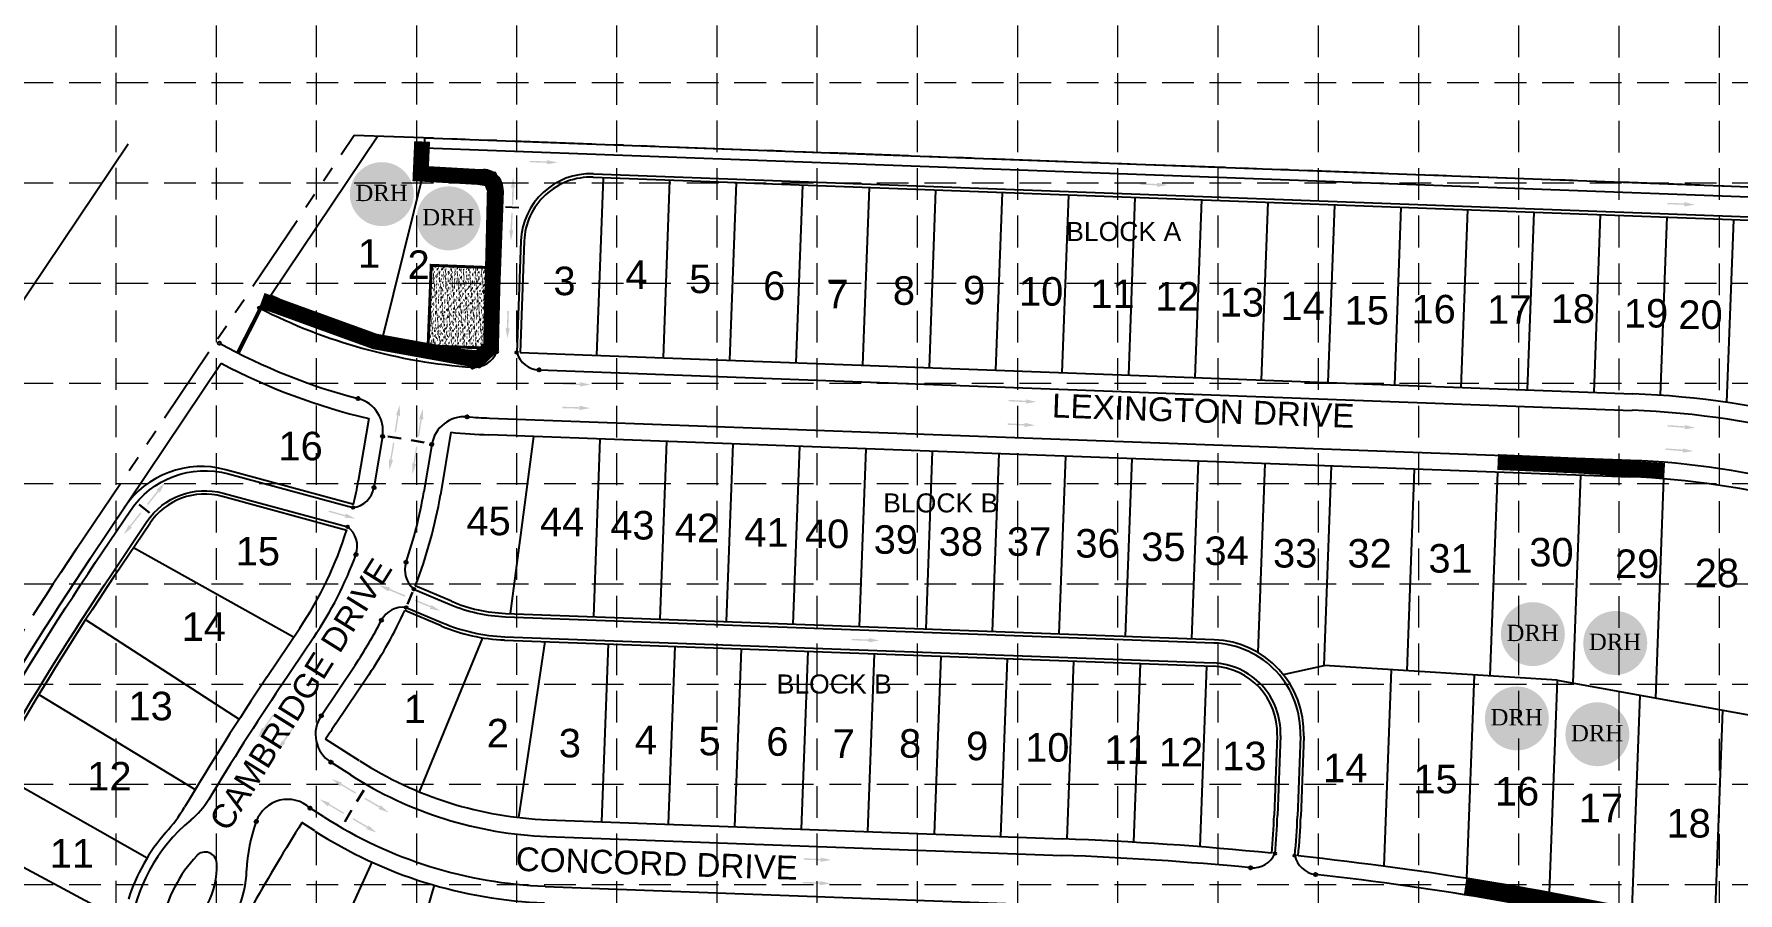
# Model space of a CAD drawing. Header units: inches. Extents: x 3312 to 5850, y 7905 to 11961.
# Drawn here: x 3897 to 4972, y 10877 to 11419 of the extents above; entities that cross this region are included whole.
import ezdxf
from ezdxf.enums import TextEntityAlignment as Align

# ---------------------------------------------------------------- set-up
doc = ezdxf.new("R2010")
doc.units = ezdxf.units.IN
doc.header["$LTSCALE"] = 80
doc.header["$MEASUREMENT"] = 0
for name, pattern in [('ACAD_ISO02W100', [15, 12, -3]), ('HIDDEN', [0.375, 0.25, -0.125]), ('PHANTOM2', [1.25, 0.625, -0.125, 0.125, -0.125, 0.125, -0.125])]:
    doc.linetypes.add(name, pattern=pattern)
for name, color, linetype in [('1 BLOCK NUMBER', 7, 'Continuous'), ('1 LOT NUMBER', 7, 'Continuous'), ('BASE', 7, 'Continuous'), ('BNDY', 7, 'PHANTOM2'), ('ECB', 84, 'Continuous'), ('grid', 254, 'HIDDEN'), ('LEGEND', 7, 'Continuous'), ('LOT NUM', 7, 'Continuous'), ('LOTLINE', 7, 'Continuous'), ('PAVING', 7, 'Continuous'), ('ROW', 7, 'Continuous')]:
    doc.layers.add(name, color=color, linetype=linetype)
doc.styles.add('DRHorton', font='dutcheb.ttf')
doc.styles.get("Standard").update_dxf_attribs({"font": 'ARIAL.TTF', "height": 25})

# ---------------------------------------------------------------- blocks, each defined once
blk = doc.blocks.new('DRHorton')
h = blk.add_hatch(color=1)
h.paths.add_polyline_path([(78.7, 25.8, 1), (40.4, 25.8, 1)])
h.paths.add_polyline_path([(42.3, 17.9), (76.5, 17.9), (76.5, 34.9), (42.3, 34.9)], flags=24)
at = {"layer": 'BASE', "color": 176, "style": 'DRHorton'}
blk.add_text('DRH', height=9.81, dxfattribs=at).set_placement((59.4, 21.6), align=Align.CENTER)
blk = doc.blocks.new('washout')
at = {"layer": 'BASE'}
h = blk.add_hatch(dxfattribs=at)
h.set_pattern_fill('AR-SAND', color=30, scale=1.29438, style=0)
h.set_pattern_definition([(37.5, (1095.3101, -97.0785), (-0.0815373, 2.494042), [0, -1.9674576, 0, -2.200446, 0, -2.1033675]), (7.5, (1095.31, -97.0785), (2.290764, 3.652929), [0, -1.0613916, 0, -1.7733006, 0, -0.6795495]), (327.5, (1093.718, -97.0785), (4.030883, 0.007325), [0, -0.64719, 0, -2.329884, 0, -3.041793]), (317.5, (1093.718, -97.0785), (3.89107, 1.136046), [0, -0.323595, 0, -1.5273684, 0, -1.747413])])
h.paths.add_polyline_path([(44.31, 0), (44.31, 32.36), (0, 32.36), (0, 0)])
at = {"layer": 'BASE', "color": 30, "linetype": 'ACAD_ISO02W100', "const_width": 1.62}
blk.add_lwpolyline([(0, 0), (44.31, 0), (44.31, 32.36), (0, 32.36)], close=True, dxfattribs=at)

msp = doc.modelspace()

# ---------------------------------------------------------------- hatches: boundary and pattern name
at = {"layer": 'PAVING'}
h = msp.add_hatch(color=256, dxfattribs=at)
edge = h.paths.add_edge_path()
edge.add_line((4220.3, 11338.8), (4220.9, 11338.2))
edge.add_line((4220.9, 11338.2), (4209.7, 11338.6))
edge.add_line((4209.7, 11338.6), (4209.7, 11337.7))
edge.add_line((4209.7, 11337.7), (4220.8, 11337.3))
edge.add_line((4220.8, 11337.3), (4220.2, 11336.7))
edge.add_line((4220.2, 11336.7), (4220.2, 11336.7))
edge.add_ellipse((4220.8, 11336.7), major_axis=(-0.588, 0.019), ratio=0.285714, start_angle=345.5033, end_angle=485.8315)
edge.add_line((4221.1, 11336.5), (4221.1, 11336.5))
edge.add_line((4221.1, 11336.5), (4227.2, 11337.6))
edge.add_line((4227.2, 11337.6), (4221.2, 11338.9))
edge.add_line((4221.2, 11338.9), (4221.2, 11338.9))
edge.add_ellipse((4220.9, 11338.8), major_axis=(-0.588, 0.019), ratio=0.285714, start_angle=235.2731, end_angle=377.1827)
edge.add_line((4220.3, 11338.8), (4220.3, 11338.8))
edge.add_line((4220.3, 11338.8), (4220.3, 11338.8))
edge.add_line((4220.3, 11338.8), (4220.3, 11338.8))
h = msp.add_hatch(color=256, dxfattribs=at)
edge = h.paths.add_edge_path()
edge.add_line((4198, 11321.3), (4198.6, 11321.9))
edge.add_line((4198.6, 11321.9), (4198.4, 11310.8))
edge.add_line((4198.4, 11310.8), (4199.3, 11310.8))
edge.add_line((4199.3, 11310.8), (4199.5, 11321.9))
edge.add_line((4199.5, 11321.9), (4200.1, 11321.3))
edge.add_line((4200.1, 11321.3), (4200.1, 11321.3))
edge.add_ellipse((4200.2, 11321.9), major_axis=(-0.009, -0.588), ratio=0.285714, start_angle=345.5033, end_angle=485.8315)
edge.add_line((4200.3, 11322.2), (4200.3, 11322.2))
edge.add_line((4200.3, 11322.2), (4199.1, 11328.2))
edge.add_line((4199.1, 11328.2), (4197.9, 11322.2))
edge.add_line((4197.9, 11322.2), (4197.9, 11322.2))
edge.add_ellipse((4198, 11321.9), major_axis=(-0.009, -0.588), ratio=0.285714, start_angle=235.2731, end_angle=377.1827)
edge.add_line((4198, 11321.3), (4198, 11321.3))
edge.add_line((4198, 11321.3), (4198, 11321.3))
edge.add_line((4198, 11321.3), (4198, 11321.3))
h = msp.add_hatch(color=256, dxfattribs=at)
edge = h.paths.add_edge_path()
edge.add_line((4605.4, 11324.5), (4606, 11324))
edge.add_line((4606, 11324), (4594.9, 11324.4))
edge.add_line((4594.9, 11324.4), (4594.8, 11323.5))
edge.add_line((4594.8, 11323.5), (4605.9, 11323.1))
edge.add_line((4605.9, 11323.1), (4605.3, 11322.5))
edge.add_line((4605.3, 11322.5), (4605.3, 11322.5))
edge.add_ellipse((4605.9, 11322.4), major_axis=(-0.588, 0.021), ratio=0.285714, start_angle=345.5033, end_angle=485.8315)
edge.add_line((4606.2, 11322.2), (4606.2, 11322.2))
edge.add_line((4606.2, 11322.2), (4612.3, 11323.3))
edge.add_line((4612.3, 11323.3), (4606.3, 11324.7))
edge.add_line((4606.3, 11324.7), (4606.3, 11324.7))
edge.add_ellipse((4606, 11324.5), major_axis=(-0.588, 0.021), ratio=0.285714, start_angle=235.2731, end_angle=377.1827)
edge.add_line((4605.4, 11324.5), (4605.4, 11324.5))
edge.add_line((4605.4, 11324.5), (4605.4, 11324.5))
edge.add_line((4605.4, 11324.5), (4605.4, 11324.5))
h = msp.add_hatch(color=256, dxfattribs=at)
edge = h.paths.add_edge_path()
edge.add_line((4197, 11295.3), (4197.5, 11294.7))
edge.add_line((4197.5, 11294.7), (4198, 11305.8))
edge.add_line((4198, 11305.8), (4198.9, 11305.7))
edge.add_line((4198.9, 11305.7), (4198.4, 11294.6))
edge.add_line((4198.4, 11294.6), (4199.1, 11295.2))
edge.add_line((4199.1, 11295.2), (4199.1, 11295.2))
edge.add_ellipse((4199.1, 11294.6), major_axis=(0.023, 0.588), ratio=0.285714, start_angle=-125.8315, end_angle=14.4967, ccw=False)
edge.add_line((4199.2, 11294.3), (4199.2, 11294.3))
edge.add_line((4199.2, 11294.3), (4197.8, 11288.3))
edge.add_line((4197.8, 11288.3), (4196.8, 11294.4))
edge.add_line((4196.8, 11294.4), (4196.8, 11294.4))
edge.add_ellipse((4197, 11294.7), major_axis=(0.023, 0.588), ratio=0.285714, start_angle=-17.1827, end_angle=124.7269, ccw=False)
edge.add_line((4197, 11295.3), (4197, 11295.3))
edge.add_line((4197, 11295.3), (4197, 11295.3))
edge.add_line((4197, 11295.3), (4197, 11295.3))
h = msp.add_hatch(color=256, dxfattribs=at)
edge = h.paths.add_edge_path()
edge.add_line((4938.4, 11312.2), (4938.9, 11311.7))
edge.add_line((4938.9, 11311.7), (4927.8, 11312.1))
edge.add_line((4927.8, 11312.1), (4927.8, 11311.2))
edge.add_line((4927.8, 11311.2), (4938.9, 11310.8))
edge.add_line((4938.9, 11310.8), (4938.3, 11310.1))
edge.add_line((4938.3, 11310.1), (4938.3, 11310.1))
edge.add_ellipse((4938.8, 11310.1), major_axis=(-0.587, 0.025), ratio=0.285714, start_angle=345.5033, end_angle=485.8315)
edge.add_line((4939.2, 11309.9), (4939.2, 11309.9))
edge.add_line((4939.2, 11309.9), (4945.2, 11310.9))
edge.add_line((4945.2, 11310.9), (4939.3, 11312.4))
edge.add_line((4939.3, 11312.4), (4939.3, 11312.4))
edge.add_ellipse((4938.9, 11312.2), major_axis=(-0.587, 0.025), ratio=0.285714, start_angle=235.2731, end_angle=377.1827)
edge.add_line((4938.4, 11312.2), (4938.4, 11312.2))
edge.add_line((4938.4, 11312.2), (4938.4, 11312.2))
edge.add_line((4938.4, 11312.2), (4938.4, 11312.2))
h = msp.add_hatch(color=256, dxfattribs=at)
edge = h.paths.add_edge_path()
edge.add_line((4194.7, 11233.4), (4195.2, 11232.8))
edge.add_line((4195.2, 11232.8), (4195.6, 11243.9))
edge.add_line((4195.6, 11243.9), (4196.5, 11243.9))
edge.add_line((4196.5, 11243.9), (4196.1, 11232.8))
edge.add_line((4196.1, 11232.8), (4196.8, 11233.3))
edge.add_line((4196.8, 11233.3), (4196.8, 11233.3))
edge.add_ellipse((4196.8, 11232.8), major_axis=(0.021, 0.588), ratio=0.285714, start_angle=-125.8315, end_angle=14.4967, ccw=False)
edge.add_line((4196.9, 11232.4), (4196.9, 11232.4))
edge.add_line((4196.9, 11232.4), (4195.5, 11226.5))
edge.add_line((4195.5, 11226.5), (4194.5, 11232.5))
edge.add_line((4194.5, 11232.5), (4194.5, 11232.5))
edge.add_ellipse((4194.6, 11232.8), major_axis=(0.021, 0.588), ratio=0.285714, start_angle=-17.1827, end_angle=124.7269, ccw=False)
edge.add_line((4194.7, 11233.4), (4194.7, 11233.4))
edge.add_line((4194.7, 11233.4), (4194.7, 11233.4))
edge.add_line((4194.7, 11233.4), (4194.7, 11233.4))
h = msp.add_hatch(color=256, dxfattribs=at)
edge = h.paths.add_edge_path()
edge.add_line((4241.2, 11198.5), (4241.8, 11198))
edge.add_line((4241.8, 11198), (4230.7, 11198.2))
edge.add_line((4230.7, 11198.2), (4230.6, 11197.3))
edge.add_line((4230.6, 11197.3), (4241.7, 11197.1))
edge.add_line((4241.7, 11197.1), (4241.2, 11196.5))
edge.add_line((4241.2, 11196.5), (4241.2, 11196.5))
edge.add_ellipse((4241.7, 11196.4), major_axis=(-0.588, 0.012), ratio=0.285714, start_angle=345.5033, end_angle=485.8315)
edge.add_line((4242.1, 11196.3), (4242.1, 11196.3))
edge.add_line((4242.1, 11196.3), (4248.1, 11197.4))
edge.add_line((4248.1, 11197.4), (4242.1, 11198.7))
edge.add_line((4242.1, 11198.7), (4242.1, 11198.7))
edge.add_ellipse((4241.8, 11198.6), major_axis=(-0.588, 0.012), ratio=0.285714, start_angle=235.2731, end_angle=377.1827)
edge.add_line((4241.2, 11198.5), (4241.2, 11198.5))
edge.add_line((4241.2, 11198.5), (4241.2, 11198.5))
edge.add_line((4241.2, 11198.5), (4241.2, 11198.5))
h = msp.add_hatch(color=256, dxfattribs=at)
edge = h.paths.add_edge_path()
edge.add_line((4522.6, 11187.8), (4523.2, 11187.2))
edge.add_line((4523.2, 11187.2), (4512.1, 11187.7))
edge.add_line((4512.1, 11187.7), (4512, 11186.8))
edge.add_line((4512, 11186.8), (4523.1, 11186.3))
edge.add_line((4523.1, 11186.3), (4522.5, 11185.7))
edge.add_line((4522.5, 11185.7), (4522.5, 11185.7))
edge.add_ellipse((4523.1, 11185.7), major_axis=(-0.587, 0.025), ratio=0.285714, start_angle=345.5033, end_angle=485.8315)
edge.add_line((4523.4, 11185.5), (4523.4, 11185.5))
edge.add_line((4523.4, 11185.5), (4529.5, 11186.5))
edge.add_line((4529.5, 11186.5), (4523.5, 11187.9))
edge.add_line((4523.5, 11187.9), (4523.5, 11187.9))
edge.add_ellipse((4523.2, 11187.8), major_axis=(-0.587, 0.025), ratio=0.285714, start_angle=235.2731, end_angle=377.1827)
edge.add_line((4522.6, 11187.8), (4522.6, 11187.8))
edge.add_line((4522.6, 11187.8), (4522.6, 11187.8))
edge.add_line((4522.6, 11187.8), (4522.6, 11187.8))
at = {"layer": 'PAVING', "linetype": 'Continuous', "lineweight": 30}
h = msp.add_hatch(color=256, dxfattribs=at)
edge = h.paths.add_edge_path()
edge.add_line((4125.4, 11177.8), (4126, 11178.3))
edge.add_line((4126, 11178.3), (4124.3, 11167.3))
edge.add_line((4124.3, 11167.3), (4125.2, 11167.2))
edge.add_line((4125.2, 11167.2), (4126.9, 11178.2))
edge.add_line((4126.9, 11178.2), (4127.5, 11177.5))
edge.add_line((4127.5, 11177.5), (4127.5, 11177.5))
edge.add_ellipse((4127.6, 11178.1), major_axis=(-0.091, -0.581), ratio=0.285714, start_angle=345.5033, end_angle=485.8315)
edge.add_line((4127.8, 11178.4), (4127.8, 11178.4))
edge.add_line((4127.8, 11178.4), (4127.5, 11184.5))
edge.add_line((4127.5, 11184.5), (4125.4, 11178.7))
edge.add_line((4125.4, 11178.7), (4125.4, 11178.7))
edge.add_ellipse((4125.5, 11178.4), major_axis=(-0.091, -0.581), ratio=0.285714, start_angle=235.2731, end_angle=377.1827)
edge.add_line((4125.4, 11177.8), (4125.4, 11177.8))
edge.add_line((4125.4, 11177.8), (4125.4, 11177.8))
edge.add_line((4125.4, 11177.8), (4125.4, 11177.8))
h = msp.add_hatch(color=256, dxfattribs=at)
edge = h.paths.add_edge_path()
edge.add_line((4140.1, 11175.4), (4140.7, 11175.9))
edge.add_line((4140.7, 11175.9), (4139, 11164.9))
edge.add_line((4139, 11164.9), (4139.8, 11164.7))
edge.add_line((4139.8, 11164.7), (4141.6, 11175.7))
edge.add_line((4141.6, 11175.7), (4142.1, 11175.1))
edge.add_line((4142.1, 11175.1), (4142.1, 11175.1))
edge.add_ellipse((4142.2, 11175.6), major_axis=(-0.091, -0.581), ratio=0.285714, start_angle=345.5033, end_angle=485.8315)
edge.add_line((4142.4, 11175.9), (4142.4, 11175.9))
edge.add_line((4142.4, 11175.9), (4142.1, 11182.1))
edge.add_line((4142.1, 11182.1), (4140, 11176.3))
edge.add_line((4140, 11176.3), (4140, 11176.3))
edge.add_ellipse((4140.1, 11175.9), major_axis=(-0.091, -0.581), ratio=0.285714, start_angle=235.2731, end_angle=377.1827)
edge.add_line((4140.1, 11175.4), (4140.1, 11175.4))
edge.add_line((4140.1, 11175.4), (4140.1, 11175.4))
edge.add_line((4140.1, 11175.4), (4140.1, 11175.4))
at = {"layer": 'PAVING'}
h = msp.add_hatch(color=256, dxfattribs=at)
edge = h.paths.add_edge_path()
edge.add_line((4240.8, 11183.7), (4241.3, 11183.1))
edge.add_line((4241.3, 11183.1), (4230.2, 11183.4))
edge.add_line((4230.2, 11183.4), (4230.2, 11182.5))
edge.add_line((4230.2, 11182.5), (4241.3, 11182.2))
edge.add_line((4241.3, 11182.2), (4240.7, 11181.6))
edge.add_line((4240.7, 11181.6), (4240.7, 11181.6))
edge.add_ellipse((4241.3, 11181.6), major_axis=(-0.588, 0.012), ratio=0.285714, start_angle=345.5033, end_angle=485.8315)
edge.add_line((4241.6, 11181.4), (4241.6, 11181.4))
edge.add_line((4241.6, 11181.4), (4247.7, 11182.5))
edge.add_line((4247.7, 11182.5), (4241.7, 11183.9))
edge.add_line((4241.7, 11183.9), (4241.7, 11183.9))
edge.add_ellipse((4241.3, 11183.7), major_axis=(-0.588, 0.012), ratio=0.285714, start_angle=235.2731, end_angle=377.1827)
edge.add_line((4240.8, 11183.7), (4240.8, 11183.7))
edge.add_line((4240.8, 11183.7), (4240.8, 11183.7))
edge.add_line((4240.8, 11183.7), (4240.8, 11183.7))
h = msp.add_hatch(color=256, dxfattribs=at)
edge = h.paths.add_edge_path()
edge.add_line((4521.9, 11173), (4522.4, 11172.4))
edge.add_line((4522.4, 11172.4), (4511.3, 11172.9))
edge.add_line((4511.3, 11172.9), (4511.3, 11172))
edge.add_line((4511.3, 11172), (4522.4, 11171.5))
edge.add_line((4522.4, 11171.5), (4521.8, 11170.9))
edge.add_line((4521.8, 11170.9), (4521.8, 11170.9))
edge.add_ellipse((4522.3, 11170.8), major_axis=(-0.587, 0.025), ratio=0.285714, start_angle=345.5033, end_angle=485.8315)
edge.add_line((4522.7, 11170.7), (4522.7, 11170.7))
edge.add_line((4522.7, 11170.7), (4528.7, 11171.7))
edge.add_line((4528.7, 11171.7), (4522.8, 11173.1))
edge.add_line((4522.8, 11173.1), (4522.8, 11173.1))
edge.add_ellipse((4522.4, 11173), major_axis=(-0.587, 0.025), ratio=0.285714, start_angle=235.2731, end_angle=377.1827)
edge.add_line((4521.9, 11173), (4521.9, 11173))
edge.add_line((4521.9, 11173), (4521.9, 11173))
edge.add_line((4521.9, 11173), (4521.9, 11173))
h = msp.add_hatch(color=256, dxfattribs=at)
edge = h.paths.add_edge_path()
edge.add_line((4938.6, 11171.6), (4939.2, 11171))
edge.add_line((4939.2, 11171), (4928.1, 11171.8))
edge.add_line((4928.1, 11171.8), (4928, 11170.9))
edge.add_line((4928, 11170.9), (4939.1, 11170.1))
edge.add_line((4939.1, 11170.1), (4938.5, 11169.5))
edge.add_line((4938.5, 11169.5), (4938.5, 11169.5))
edge.add_ellipse((4939, 11169.5), major_axis=(-0.586, 0.042), ratio=0.285714, start_angle=345.5033, end_angle=485.8315)
edge.add_line((4939.4, 11169.3), (4939.4, 11169.3))
edge.add_line((4939.4, 11169.3), (4945.5, 11170.1))
edge.add_line((4945.5, 11170.1), (4939.5, 11171.7))
edge.add_line((4939.5, 11171.7), (4939.5, 11171.7))
edge.add_ellipse((4939.2, 11171.6), major_axis=(-0.586, 0.042), ratio=0.285714, start_angle=235.2731, end_angle=377.1827)
edge.add_line((4938.6, 11171.6), (4938.6, 11171.6))
edge.add_line((4938.6, 11171.6), (4938.6, 11171.6))
edge.add_line((4938.6, 11171.6), (4938.6, 11171.6))
at = {"layer": 'PAVING', "linetype": 'Continuous', "lineweight": 30}
h = msp.add_hatch(color=256, dxfattribs=at)
edge = h.paths.add_edge_path()
edge.add_line((4121.1, 11150.4), (4121.5, 11149.7))
edge.add_line((4121.5, 11149.7), (4123.3, 11160.7))
edge.add_line((4123.3, 11160.7), (4124.2, 11160.6))
edge.add_line((4124.2, 11160.6), (4122.4, 11149.6))
edge.add_line((4122.4, 11149.6), (4123.1, 11150))
edge.add_line((4123.1, 11150), (4123.1, 11150))
edge.add_ellipse((4123.1, 11149.5), major_axis=(0.093, 0.581), ratio=0.285714, start_angle=-125.8315, end_angle=14.4967, ccw=False)
edge.add_line((4123.1, 11149.1), (4123.1, 11149.1))
edge.add_line((4123.1, 11149.1), (4121, 11143.4))
edge.add_line((4121, 11143.4), (4120.7, 11149.5))
edge.add_line((4120.7, 11149.5), (4120.7, 11149.5))
edge.add_ellipse((4120.9, 11149.8), major_axis=(0.093, 0.581), ratio=0.285714, start_angle=-17.1827, end_angle=124.7269, ccw=False)
edge.add_line((4121.1, 11150.4), (4121.1, 11150.4))
edge.add_line((4121.1, 11150.4), (4121.1, 11150.4))
edge.add_line((4121.1, 11150.4), (4121.1, 11150.4))
h = msp.add_hatch(color=256, dxfattribs=at)
edge = h.paths.add_edge_path()
edge.add_line((4135.7, 11147.9), (4136.1, 11147.3))
edge.add_line((4136.1, 11147.3), (4137.9, 11158.2))
edge.add_line((4137.9, 11158.2), (4138.8, 11158.1))
edge.add_line((4138.8, 11158.1), (4137, 11147.1))
edge.add_line((4137, 11147.1), (4137.8, 11147.6))
edge.add_line((4137.8, 11147.6), (4137.8, 11147.6))
edge.add_ellipse((4137.7, 11147), major_axis=(0.093, 0.581), ratio=0.285714, start_angle=-125.8315, end_angle=14.4967, ccw=False)
edge.add_line((4137.8, 11146.7), (4137.8, 11146.7))
edge.add_line((4137.8, 11146.7), (4135.6, 11140.9))
edge.add_line((4135.6, 11140.9), (4135.4, 11147.1))
edge.add_line((4135.4, 11147.1), (4135.4, 11147.1))
edge.add_ellipse((4135.6, 11147.4), major_axis=(0.093, 0.581), ratio=0.285714, start_angle=-17.1827, end_angle=124.7269, ccw=False)
edge.add_line((4135.7, 11147.9), (4135.7, 11147.9))
edge.add_line((4135.7, 11147.9), (4135.7, 11147.9))
edge.add_line((4135.7, 11147.9), (4135.7, 11147.9))
at = {"layer": 'PAVING'}
h = msp.add_hatch(color=256, dxfattribs=at)
edge = h.paths.add_edge_path()
edge.add_line((4937.4, 11156.8), (4937.9, 11156.3))
edge.add_line((4937.9, 11156.3), (4926.9, 11157.1))
edge.add_line((4926.9, 11157.1), (4926.8, 11156.2))
edge.add_line((4926.8, 11156.2), (4937.9, 11155.3))
edge.add_line((4937.9, 11155.3), (4937.3, 11154.8))
edge.add_line((4937.3, 11154.8), (4937.3, 11154.8))
edge.add_ellipse((4937.8, 11154.7), major_axis=(-0.586, 0.042), ratio=0.285714, start_angle=345.5033, end_angle=485.8315)
edge.add_line((4938.2, 11154.5), (4938.2, 11154.5))
edge.add_line((4938.2, 11154.5), (4944.2, 11155.3))
edge.add_line((4944.2, 11155.3), (4938.3, 11156.9))
edge.add_line((4938.3, 11156.9), (4938.3, 11156.9))
edge.add_ellipse((4938, 11156.8), major_axis=(-0.586, 0.042), ratio=0.285714, start_angle=235.2731, end_angle=377.1827)
edge.add_line((4937.4, 11156.8), (4937.4, 11156.8))
edge.add_line((4937.4, 11156.8), (4937.4, 11156.8))
edge.add_line((4937.4, 11156.8), (4937.4, 11156.8))
at = {"layer": 'PAVING', "linetype": 'Continuous', "lineweight": 30}
h = msp.add_hatch(color=256, dxfattribs=at)
edge = h.paths.add_edge_path()
edge.add_line((3974.2, 11130.6), (3974.9, 11130.7))
edge.add_line((3974.9, 11130.7), (3968, 11122))
edge.add_line((3968, 11122), (3968.7, 11121.4))
edge.add_line((3968.7, 11121.4), (3975.6, 11130.1))
edge.add_line((3975.6, 11130.1), (3975.8, 11129.3))
edge.add_line((3975.8, 11129.3), (3975.8, 11129.3))
edge.add_ellipse((3976.2, 11129.7), major_axis=(-0.365, -0.461), ratio=0.285714, start_angle=345.5033, end_angle=485.8315)
edge.add_line((3976.5, 11129.9), (3976.5, 11129.9))
edge.add_line((3976.5, 11129.9), (3979.2, 11135.4))
edge.add_line((3979.2, 11135.4), (3974.6, 11131.4))
edge.add_line((3974.6, 11131.4), (3974.6, 11131.4))
edge.add_ellipse((3974.5, 11131), major_axis=(-0.365, -0.461), ratio=0.285714, start_angle=235.2731, end_angle=377.1827)
edge.add_line((3974.2, 11130.6), (3974.2, 11130.6))
edge.add_line((3974.2, 11130.6), (3974.2, 11130.6))
edge.add_line((3974.2, 11130.6), (3974.2, 11130.6))
h = msp.add_hatch(color=256, dxfattribs=at)
edge = h.paths.add_edge_path()
edge.add_line((3956.9, 11108.8), (3956.9, 11108))
edge.add_line((3956.9, 11108), (3963.8, 11116.7))
edge.add_line((3963.8, 11116.7), (3964.6, 11116.2))
edge.add_line((3964.6, 11116.2), (3957.6, 11107.5))
edge.add_line((3957.6, 11107.5), (3958.5, 11107.5))
edge.add_line((3958.5, 11107.5), (3958.5, 11107.5))
edge.add_ellipse((3958.2, 11107), major_axis=(0.366, 0.46), ratio=0.285714, start_angle=-125.8315, end_angle=14.4967, ccw=False)
edge.add_line((3958.1, 11106.7), (3958.1, 11106.7))
edge.add_line((3958.1, 11106.7), (3953.3, 11102.8))
edge.add_line((3953.3, 11102.8), (3956.2, 11108.2))
edge.add_line((3956.2, 11108.2), (3956.2, 11108.2))
edge.add_ellipse((3956.5, 11108.4), major_axis=(0.366, 0.46), ratio=0.285714, start_angle=-17.1827, end_angle=124.7269, ccw=False)
edge.add_line((3956.9, 11108.8), (3956.9, 11108.8))
edge.add_line((3956.9, 11108.8), (3956.9, 11108.8))
edge.add_line((3956.9, 11108.8), (3956.9, 11108.8))
at = {"layer": 'PAVING'}
h = msp.add_hatch(color=256, dxfattribs=at)
edge = h.paths.add_edge_path()
edge.add_line((4092.7, 11113.7), (4093.4, 11114.1))
edge.add_line((4093.4, 11114.1), (4082.7, 11117))
edge.add_line((4082.7, 11117), (4082.9, 11117.9))
edge.add_line((4082.9, 11117.9), (4093.6, 11114.9))
edge.add_line((4093.6, 11114.9), (4093.2, 11115.7))
edge.add_line((4093.2, 11115.7), (4093.2, 11115.7))
edge.add_ellipse((4093.8, 11115.6), major_axis=(-0.566, 0.158), ratio=0.285714, start_angle=-125.8315, end_angle=14.4967, ccw=False)
edge.add_line((4094.2, 11115.6), (4094.2, 11115.6))
edge.add_line((4094.2, 11115.6), (4099.6, 11112.8))
edge.add_line((4099.6, 11112.8), (4093.5, 11113.3))
edge.add_line((4093.5, 11113.3), (4093.5, 11113.3))
edge.add_ellipse((4093.2, 11113.5), major_axis=(-0.566, 0.158), ratio=0.285714, start_angle=-17.1827, end_angle=124.7269, ccw=False)
edge.add_line((4092.7, 11113.7), (4092.7, 11113.7))
edge.add_line((4092.7, 11113.7), (4092.7, 11113.7))
edge.add_line((4092.7, 11113.7), (4092.7, 11113.7))
at = {"layer": 'PAVING', "linetype": 'Continuous', "lineweight": 30}
h = msp.add_hatch(color=256, dxfattribs=at)
edge = h.paths.add_edge_path()
edge.add_line((4121.6, 11068.8), (4120.9, 11068.6))
edge.add_line((4120.9, 11068.6), (4131.2, 11064.3))
edge.add_line((4131.2, 11064.3), (4130.8, 11063.4))
edge.add_line((4130.8, 11063.4), (4120.6, 11067.7))
edge.add_line((4120.6, 11067.7), (4120.8, 11066.9))
edge.add_line((4120.8, 11066.9), (4120.8, 11066.9))
edge.add_ellipse((4120.3, 11067.1), major_axis=(0.542, -0.228), ratio=0.285714, start_angle=-125.8315, end_angle=14.4967, ccw=False)
edge.add_line((4119.9, 11067.1), (4119.9, 11067.1))
edge.add_line((4119.9, 11067.1), (4114.9, 11070.6))
edge.add_line((4114.9, 11070.6), (4120.9, 11069.4))
edge.add_line((4120.9, 11069.4), (4120.9, 11069.4))
edge.add_ellipse((4121.1, 11069.1), major_axis=(0.542, -0.228), ratio=0.285714, start_angle=-17.1827, end_angle=124.7269, ccw=False)
edge.add_line((4121.6, 11068.8), (4121.6, 11068.8))
edge.add_line((4121.6, 11068.8), (4121.6, 11068.8))
edge.add_line((4121.6, 11068.8), (4121.6, 11068.8))
h = msp.add_hatch(color=256, dxfattribs=at)
edge = h.paths.add_edge_path()
edge.add_line((4147.3, 11058.1), (4147.6, 11057.4))
edge.add_line((4147.6, 11057.4), (4137.4, 11061.7))
edge.add_line((4137.4, 11061.7), (4137, 11060.8))
edge.add_line((4137, 11060.8), (4147.3, 11056.6))
edge.add_line((4147.3, 11056.6), (4146.5, 11056.2))
edge.add_line((4146.5, 11056.2), (4146.5, 11056.2))
edge.add_ellipse((4147, 11055.9), major_axis=(-0.543, 0.226), ratio=0.285714, start_angle=345.5033, end_angle=485.8315)
edge.add_line((4147.3, 11055.7), (4147.3, 11055.7))
edge.add_line((4147.3, 11055.7), (4153.3, 11054.5))
edge.add_line((4153.3, 11054.5), (4148.2, 11057.9))
edge.add_line((4148.2, 11057.9), (4148.2, 11057.9))
edge.add_ellipse((4147.8, 11057.9), major_axis=(-0.543, 0.226), ratio=0.285714, start_angle=235.2731, end_angle=377.1827)
edge.add_line((4147.3, 11058.1), (4147.3, 11058.1))
edge.add_line((4147.3, 11058.1), (4147.3, 11058.1))
edge.add_line((4147.3, 11058.1), (4147.3, 11058.1))
at = {"layer": 'PAVING'}
h = msp.add_hatch(color=256, dxfattribs=at)
edge = h.paths.add_edge_path()
edge.add_line((4423.4, 11037.1), (4424, 11036.5))
edge.add_line((4424, 11036.5), (4412.9, 11036.9))
edge.add_line((4412.9, 11036.9), (4412.8, 11036))
edge.add_line((4412.8, 11036), (4423.9, 11035.6))
edge.add_line((4423.9, 11035.6), (4423.4, 11035))
edge.add_line((4423.4, 11035), (4423.4, 11035))
edge.add_ellipse((4423.9, 11035), major_axis=(-0.588, 0.018), ratio=0.285714, start_angle=345.5033, end_angle=485.8315)
edge.add_line((4424.3, 11034.8), (4424.3, 11034.8))
edge.add_line((4424.3, 11034.8), (4430.3, 11035.9))
edge.add_line((4430.3, 11035.9), (4424.3, 11037.2))
edge.add_line((4424.3, 11037.2), (4424.3, 11037.2))
edge.add_ellipse((4424, 11037.1), major_axis=(-0.588, 0.018), ratio=0.285714, start_angle=235.2731, end_angle=377.1827)
edge.add_line((4423.4, 11037.1), (4423.4, 11037.1))
edge.add_line((4423.4, 11037.1), (4423.4, 11037.1))
edge.add_line((4423.4, 11037.1), (4423.4, 11037.1))
h = msp.add_hatch(color=256, dxfattribs=at)
edge = h.paths.add_edge_path()
edge.add_line((4041.1, 10980.9), (4041.3, 10980.1))
edge.add_line((4041.3, 10980.1), (4047.5, 10989.3))
edge.add_line((4047.5, 10989.3), (4048.2, 10988.8))
edge.add_line((4048.2, 10988.8), (4042, 10979.6))
edge.add_line((4042, 10979.6), (4042.9, 10979.7))
edge.add_line((4042.9, 10979.7), (4042.9, 10979.7))
edge.add_ellipse((4042.6, 10979.2), major_axis=(0.329, 0.488), ratio=0.285714, start_angle=-125.8315, end_angle=14.4967, ccw=False)
edge.add_line((4042.5, 10978.9), (4042.5, 10978.9))
edge.add_line((4042.5, 10978.9), (4038.1, 10974.6))
edge.add_line((4038.1, 10974.6), (4040.5, 10980.3))
edge.add_line((4040.5, 10980.3), (4040.5, 10980.2))
edge.add_ellipse((4040.8, 10980.4), major_axis=(0.329, 0.488), ratio=0.285714, start_angle=-17.1827, end_angle=124.7269, ccw=False)
edge.add_line((4041.1, 10980.9), (4041.1, 10980.9))
edge.add_line((4041.1, 10980.9), (4041.1, 10980.9))
edge.add_line((4041.1, 10980.9), (4041.1, 10980.9))
h = msp.add_hatch(color=256, dxfattribs=at)
edge = h.paths.add_edge_path()
edge.add_line((4053.5, 10972.7), (4053.6, 10972))
edge.add_line((4053.6, 10972), (4059.9, 10981.2))
edge.add_line((4059.9, 10981.2), (4060.6, 10980.7))
edge.add_line((4060.6, 10980.7), (4054.4, 10971.4))
edge.add_line((4054.4, 10971.4), (4055.2, 10971.6))
edge.add_line((4055.2, 10971.6), (4055.2, 10971.6))
edge.add_ellipse((4055, 10971.1), major_axis=(0.329, 0.488), ratio=0.285714, start_angle=-125.8315, end_angle=14.4967, ccw=False)
edge.add_line((4054.9, 10970.7), (4054.9, 10970.7))
edge.add_line((4054.9, 10970.7), (4050.5, 10966.4))
edge.add_line((4050.5, 10966.4), (4052.9, 10972.1))
edge.add_line((4052.9, 10972.1), (4052.9, 10972.1))
edge.add_ellipse((4053.2, 10972.3), major_axis=(0.329, 0.488), ratio=0.285714, start_angle=-17.1827, end_angle=124.7269, ccw=False)
edge.add_line((4053.5, 10972.7), (4053.5, 10972.7))
edge.add_line((4053.5, 10972.7), (4053.5, 10972.7))
edge.add_line((4053.5, 10972.7), (4053.5, 10972.7))
at = {"layer": 'PAVING', "linetype": 'Continuous', "lineweight": 30}
h = msp.add_hatch(color=256, dxfattribs=at)
edge = h.paths.add_edge_path()
edge.add_line((4091.2, 10945.7), (4090.4, 10945.6))
edge.add_line((4090.4, 10945.6), (4100, 10940))
edge.add_line((4100, 10940), (4099.5, 10939.2))
edge.add_line((4099.5, 10939.2), (4090, 10944.8))
edge.add_line((4090, 10944.8), (4090.1, 10944))
edge.add_line((4090.1, 10944), (4090.1, 10944))
edge.add_ellipse((4089.6, 10944.2), major_axis=(0.507, -0.298), ratio=0.285714, start_angle=-125.8315, end_angle=14.4967, ccw=False)
edge.add_line((4089.3, 10944.3), (4089.3, 10944.3))
edge.add_line((4089.3, 10944.3), (4084.7, 10948.4))
edge.add_line((4084.7, 10948.4), (4090.5, 10946.4))
edge.add_line((4090.5, 10946.4), (4090.5, 10946.4))
edge.add_ellipse((4090.7, 10946.1), major_axis=(0.507, -0.298), ratio=0.285714, start_angle=-17.1827, end_angle=124.7269, ccw=False)
edge.add_line((4091.2, 10945.7), (4091.2, 10945.7))
edge.add_line((4091.2, 10945.7), (4091.2, 10945.7))
edge.add_line((4091.2, 10945.7), (4091.2, 10945.7))
h = msp.add_hatch(color=256, dxfattribs=at)
edge = h.paths.add_edge_path()
edge.add_line((4083.6, 10933), (4082.8, 10932.8))
edge.add_line((4082.8, 10932.8), (4092.4, 10927.2))
edge.add_line((4092.4, 10927.2), (4091.9, 10926.4))
edge.add_line((4091.9, 10926.4), (4082.4, 10932.1))
edge.add_line((4082.4, 10932.1), (4082.5, 10931.2))
edge.add_line((4082.5, 10931.2), (4082.5, 10931.2))
edge.add_ellipse((4082, 10931.5), major_axis=(0.507, -0.298), ratio=0.285714, start_angle=-125.8315, end_angle=14.4967, ccw=False)
edge.add_line((4081.7, 10931.5), (4081.7, 10931.5))
edge.add_line((4081.7, 10931.5), (4077.1, 10935.6))
edge.add_line((4077.1, 10935.6), (4082.9, 10933.6))
edge.add_line((4082.9, 10933.6), (4082.9, 10933.6))
edge.add_ellipse((4083.1, 10933.3), major_axis=(0.507, -0.298), ratio=0.285714, start_angle=-17.1827, end_angle=124.7269, ccw=False)
edge.add_line((4083.6, 10933), (4083.6, 10933))
edge.add_line((4083.6, 10933), (4083.6, 10933))
edge.add_line((4083.6, 10933), (4083.6, 10933))
h = msp.add_hatch(color=256, dxfattribs=at)
edge = h.paths.add_edge_path()
edge.add_line((4115.2, 10931.7), (4115.4, 10931))
edge.add_line((4115.4, 10931), (4105.8, 10936.6))
edge.add_line((4105.8, 10936.6), (4105.3, 10935.8))
edge.add_line((4105.3, 10935.8), (4114.9, 10930.2))
edge.add_line((4114.9, 10930.2), (4114.1, 10929.9))
edge.add_line((4114.1, 10929.9), (4114.1, 10929.9))
edge.add_ellipse((4114.6, 10929.6), major_axis=(-0.508, 0.296), ratio=0.285714, start_angle=345.5033, end_angle=485.8315)
edge.add_line((4114.8, 10929.3), (4114.8, 10929.3))
edge.add_line((4114.8, 10929.3), (4120.6, 10927.3))
edge.add_line((4120.6, 10927.3), (4116, 10931.4))
edge.add_line((4116, 10931.4), (4116, 10931.4))
edge.add_ellipse((4115.7, 10931.5), major_axis=(-0.508, 0.296), ratio=0.285714, start_angle=235.2731, end_angle=377.1827)
edge.add_line((4115.2, 10931.7), (4115.2, 10931.7))
edge.add_line((4115.2, 10931.7), (4115.2, 10931.7))
edge.add_line((4115.2, 10931.7), (4115.2, 10931.7))
h = msp.add_hatch(color=256, dxfattribs=at)
edge = h.paths.add_edge_path()
edge.add_line((4107.6, 10918.9), (4107.8, 10918.2))
edge.add_line((4107.8, 10918.2), (4098.2, 10923.8))
edge.add_line((4098.2, 10923.8), (4097.7, 10923))
edge.add_line((4097.7, 10923), (4107.3, 10917.4))
edge.add_line((4107.3, 10917.4), (4106.5, 10917.2))
edge.add_line((4106.5, 10917.2), (4106.5, 10917.2))
edge.add_ellipse((4107, 10916.8), major_axis=(-0.508, 0.296), ratio=0.285714, start_angle=345.5033, end_angle=485.8315)
edge.add_line((4107.2, 10916.6), (4107.2, 10916.6))
edge.add_line((4107.2, 10916.6), (4113, 10914.6))
edge.add_line((4113, 10914.6), (4108.4, 10918.7))
edge.add_line((4108.4, 10918.7), (4108.4, 10918.7))
edge.add_ellipse((4108.1, 10918.7), major_axis=(-0.508, 0.296), ratio=0.285714, start_angle=235.2731, end_angle=377.1827)
edge.add_line((4107.6, 10918.9), (4107.6, 10918.9))
edge.add_line((4107.6, 10918.9), (4107.6, 10918.9))
edge.add_line((4107.6, 10918.9), (4107.6, 10918.9))
at = {"layer": 'PAVING'}
h = msp.add_hatch(color=256, dxfattribs=at)
edge = h.paths.add_edge_path()
edge.add_line((4393.1, 10898.6), (4393.7, 10898))
edge.add_line((4393.7, 10898), (4382.6, 10898.4))
edge.add_line((4382.6, 10898.4), (4382.5, 10897.5))
edge.add_line((4382.5, 10897.5), (4393.7, 10897.1))
edge.add_line((4393.7, 10897.1), (4393.1, 10896.5))
edge.add_line((4393.1, 10896.5), (4393.1, 10896.5))
edge.add_ellipse((4393.6, 10896.4), major_axis=(-0.588, 0.018), ratio=0.285714, start_angle=345.5033, end_angle=485.8315)
edge.add_line((4394, 10896.3), (4394, 10896.3))
edge.add_line((4394, 10896.3), (4400, 10897.3))
edge.add_line((4400, 10897.3), (4394, 10898.7))
edge.add_line((4394, 10898.7), (4394, 10898.7))
edge.add_ellipse((4393.7, 10898.6), major_axis=(-0.588, 0.018), ratio=0.285714, start_angle=235.2731, end_angle=377.1827)
edge.add_line((4393.1, 10898.6), (4393.1, 10898.6))
edge.add_line((4393.1, 10898.6), (4393.1, 10898.6))
edge.add_line((4393.1, 10898.6), (4393.1, 10898.6))
h = msp.add_hatch(color=256, dxfattribs=at)
edge = h.paths.add_edge_path()
edge.add_line((4392.5, 10883.7), (4393.1, 10883.2))
edge.add_line((4393.1, 10883.2), (4382, 10883.5))
edge.add_line((4382, 10883.5), (4381.9, 10882.6))
edge.add_line((4381.9, 10882.6), (4393.1, 10882.3))
edge.add_line((4393.1, 10882.3), (4392.5, 10881.7))
edge.add_line((4392.5, 10881.7), (4392.5, 10881.7))
edge.add_ellipse((4393, 10881.6), major_axis=(-0.588, 0.018), ratio=0.285714, start_angle=345.5033, end_angle=485.8315)
edge.add_line((4393.4, 10881.5), (4393.4, 10881.5))
edge.add_line((4393.4, 10881.5), (4399.4, 10882.5))
edge.add_line((4399.4, 10882.5), (4393.4, 10883.9))
edge.add_line((4393.4, 10883.9), (4393.4, 10883.9))
edge.add_ellipse((4393.1, 10883.8), major_axis=(-0.588, 0.018), ratio=0.285714, start_angle=235.2731, end_angle=377.1827)
edge.add_line((4392.5, 10883.7), (4392.5, 10883.7))
edge.add_line((4392.5, 10883.7), (4392.5, 10883.7))
edge.add_line((4392.5, 10883.7), (4392.5, 10883.7))

# ---------------------------------------------------------------- linework, layer by layer
at = {"layer": 'BNDY'}
for p, q in [((3923.4, 11093.4), (4098.9, 11354.9)), ((4098.9, 11354.9), (5738.6, 11294.1))]:
    msp.add_line(p, q, dxfattribs=at)
msp.add_arc((5544.7, 10004.8), 1952.9, 146.1215, 178.7554, dxfattribs=at)
at = {"layer": 'ECB', "const_width": 10}
for points in [[(4040.5, 11250.5), (4111.9, 11224.6), (4176.6, 11212.9), (4185.2, 11221.1), (4187.6, 11320.5), (4184.8, 11327.2), (4177.5, 11328.4), (4140.8, 11330.5), (4141.7, 11350.8)], [(4820.7, 11148.5), (4871.3, 11146.3), (4926.1, 11142.9)], [(4800.1, 10880.4), (4835.2, 10875), (4885.5, 10865.3), (4905.4, 10860.8)]]:
    msp.add_lwpolyline(points, dxfattribs=at)
at = {"layer": 'grid', "color": 252, "linetype": 'HIDDEN', "lineweight": 0}
for p, q in [((3948.5, 8224.1), (3948.5, 11891.7)), ((4012, 8224.1), (4011.9, 11891.7)), ((4074.8, 8224.1), (4075, 11891.7)), ((4138.1, 8224.1), (4138.5, 11891.6)), ((4201.4, 8224.1), (4201.4, 11894.2)), ((4264.7, 8224), (4264.7, 11894.2)), ((4327.9, 8224), (4327.9, 11894.2)), ((4391.2, 8224), (4391.2, 11894.2)), ((4454.5, 8224), (4454.5, 11894.2)), ((4517.8, 8224), (4517.8, 11894.2)), ((4581, 8224), (4581, 11894.2)), ((4644.3, 8224), (4644.3, 11894.2)), ((4707.6, 8224), (4707.6, 11894.2)), ((4770.9, 8224), (4770.9, 11894.2)), ((4834.1, 8224), (4834.1, 11894.2)), ((4897.4, 8223.9), (4897.4, 11894.2)), ((4960.7, 8223.9), (4960.7, 11894.2)), ((3378.8, 11388), (5783.3, 11388)), ((3378.8, 11324.7), (5783.3, 11324.7)), ((3378.8, 11261.4), (5783.3, 11261.4)), ((3378.8, 11198.2), (5783.3, 11198.2)), ((3378.8, 11134.9), (5783.3, 11134.9)), ((3378.8, 11071.6), (5783.3, 11071.6)), ((3378.8, 11008.3), (5783.3, 11008.3)), ((3378.8, 10945.1), (5783.3, 10945.1)), ((3378.8, 10881.8), (5783.3, 10881.8))]:
    msp.add_line(p, q, dxfattribs=at)
at = {"layer": 'LOTLINE'}
for p, q in [((4142.7, 11332.2), (4117, 11227.9)), ((4256, 11328), (4251.8, 11215.8)), ((4297.9, 11326.5), (4293.8, 11214.2)), ((4339.9, 11324.9), (4335.8, 11212.7)), ((4381.9, 11323.4), (4377.7, 11211.1)), ((4423.9, 11321.8), (4419.7, 11209.6)), ((4465.8, 11320.3), (4461.7, 11208)), ((4507.8, 11318.7), (4503.6, 11206.4)), ((4549.8, 11317.2), (4545.6, 11204.9)), ((4591.7, 11315.6), (4587.6, 11203.3)), ((4633.7, 11314.1), (4629.6, 11201.8)), ((4675.7, 11312.5), (4671.5, 11200.2)), ((4717.7, 11310.9), (4713.5, 11198.7)), ((4759.6, 11309.4), (4755.5, 11197.1)), ((4801.6, 11307.8), (4797.4, 11195.6)), ((4843.6, 11306.3), (4839.4, 11194)), ((4885.5, 11304.7), (4881.4, 11192.4)), ((4927.5, 11303.2), (4923.3, 11190.6)), ((4969.5, 11301.6), (4965.2, 11186.1)), ((4197.5, 11052.8), (4212.2, 11164.7)), ((4250, 11050.9), (4254.2, 11163.2)), ((4292, 11049.3), (4296.1, 11161.6)), ((4333.9, 11047.8), (4338.1, 11160)), ((4375.9, 11046.2), (4380.1, 11158.5)), ((4417.9, 11044.7), (4422.1, 11156.9)), ((4459.9, 11043.1), (4464, 11155.4)), ((4501.8, 11041.5), (4506, 11153.8)), ((4543.8, 11040), (4548, 11152.3)), ((4585.8, 11038.4), (4589.9, 11150.7)), ((4627.7, 11036.9), (4631.9, 11149.2)), ((4669.5, 11028.2), (4673.9, 11147.6)), ((4711.2, 11020.1), (4715.8, 11146)), ((4763.6, 11016.8), (4768.3, 11144.1)), ((4816, 11013.5), (4820.8, 11142.2)), ((4868.4, 11009.2), (4873.2, 11140.2)), ((4920.6, 10999.5), (4925.7, 11138.3)), ((4060.6, 11037.9), (3959.4, 11094.4)), ((3929.3, 11049), (4026.3, 10986.3)), ((4179.8, 11037.5), (4139.9, 10940.3)), ((4219.2, 11035.2), (4202.6, 10924.1)), ((4259.2, 11033.7), (4255, 10921.5)), ((4301.2, 11032.2), (4297, 10919.9)), ((4343.1, 11030.6), (4339, 10918.3)), ((4385.1, 11029.1), (4380.9, 10916.8)), ((4427.1, 11027.5), (4422.9, 10915.2)), ((4469.1, 11026), (4464.9, 10913.7)), ((4511, 11024.4), (4506.9, 10912.1)), ((4553, 11022.8), (4548.8, 10910.6)), ((4595, 11021.3), (4590.8, 10908.5)), ((4636.9, 11019.7), (4632.7, 10905.7)), ((4685.3, 11014.4), (4711.2, 11020.1)), ((4858.2, 11010.9), (4711.2, 11020.1)), ((4753.4, 11017.5), (4748.8, 10893.5)), ((4805.8, 11014.2), (4801.1, 10885.8)), ((4858.2, 11010.9), (4853.3, 10876.8)), ((4858.2, 11010.9), (5077.1, 10971)), ((3899.7, 11001.7), (3998.4, 10941.8)), ((4910.4, 11001.4), (4905.4, 10866.5)), ((4962.6, 10991.9), (4957.5, 10855.1)), ((3871.4, 10953.5), (3968.1, 10898.6)), ((3849.8, 10914.3), (3951.4, 10859.8)), ((4061.3, 10788.7), (4110.1, 10896)), ((4116.2, 10766.1), (4149.5, 10881.4))]:
    msp.add_line(p, q, dxfattribs=at)
at = {"layer": 'PAVING'}
for p, q in [((4143.2, 11346.9), (4142.7, 11334.3)), ((4143.2, 11346.9), (5396.1, 11300.5)), ((4144.2, 11346.9), (4143.8, 11334.3)), ((4142.7, 11334.3), (4180.5, 11332.9)), ((4249.8, 11330.4), (5395.6, 11287.9)), ((4192.6, 11319.9), (4188.9, 11218.1)), ((4202.7, 11308.9), (4194.3, 11309.3)), ((4204.1, 11288), (4201.4, 11217.6)), ((4039.1, 11245.7), (4024.8, 11217.6)), ((4040, 11245.2), (4025.7, 11217.1)), ((4215.5, 11206.6), (4905.7, 11181)), ((4184.3, 11176.2), (4904.5, 11149.6)), ((4116.7, 11164.7), (4111.7, 11134.8)), ((4147.8, 11159.6), (4142.8, 11129.6)), ((4019.4, 11141), (4098, 11119.8)), ((4016.1, 11128.9), (4094.7, 11107.6)), ((3935.6, 11085.2), (3957.5, 11117.9)), ((3946, 11078.2), (3968, 11110.9)), ((4136.5, 11068.3), (4159.4, 11058.6)), ((4131.6, 11056.7), (4154.5, 11047)), ((4194.4, 11050.8), (4641.6, 11034.3)), ((4052.4, 11006.8), (4073.2, 11037.8)), ((4193.9, 11038.2), (4641.1, 11021.7)), ((4078, 10988.4), (4099.4, 11020.3)), ((4683.6, 10976), (4681.7, 10925.4)), ((4696.2, 10975.5), (4694.3, 10924.9)), ((4096.6, 10951), (4084.1, 10959)), ((4079.6, 10924.5), (4071, 10930)), ((4220.5, 10912.2), (4545.6, 10900.2)), ((4219.4, 10880.7), (4544.4, 10868.7))]:
    msp.add_line(p, q, dxfattribs=at)
at = {"layer": 'PAVING', "linetype": 'Continuous', "lineweight": 30}
for p, q in [((4128.4, 11163.3), (4120.1, 11164.6)), ((4143, 11160.8), (4134.7, 11162.2)), ((3969.6, 11116.4), (3963, 11121.7)), ((4132.4, 11058.7), (4135.7, 11066.4)), ((4100.5, 10934.3), (4104.8, 10941.5)), ((4092.9, 10921.5), (4097.2, 10928.7))]:
    msp.add_line(p, q, dxfattribs=at)
at = {"layer": 'PAVING'}
for centre, radius in [((4039.1, 11245.7), 1.05), ((4013.7, 11223.5), 1.05), ((4173.6, 11208.4), 1.05), ((4188.9, 11218.1), 0.788), ((4201.4, 11217.6), 0.788), ((4215.5, 11206.6), 1.05), ((4101.3, 11188.5), 1.05), ((4170.1, 11177), 1.05), ((4116.7, 11164.7), 1.05), ((4147.8, 11159.6), 1.05), ((4111.4, 11132.4), 1.05), ((4098, 11119.8), 0.788), ((4094.7, 11107.6), 0.788), ((4099.9, 11090.1), 1.05), ((4131.6, 11085.2), 1.05), ((4136.5, 11068.3), 0.788), ((4116, 11048.6), 1.05), ((4131.6, 11056.7), 0.788), ((4078, 10988.4), 1.05), ((4084.1, 10959), 1.05), ((4071, 10930), 1.05), ((4037, 10921.6), 1.05), ((4680.1, 10901.4), 0.788), ((4692.6, 10900.1), 0.788), ((4664.7, 10892.4), 1.05), ((4705.8, 10888.1), 1.05)]:
    msp.add_circle(centre, radius, dxfattribs=at)
for centre, radius, start, end in [((4180, 11320.4), 12.6, 357.8777, 87.8784), ((4248.1, 11286.3), 44.1, 87.7943, 177.7869), ((4198.5, 11559.2), 351.8, 243.0504, 265.9336), ((4198.5, 11559.2), 383.2, 241.1696, 255.3157), ((4174.6, 11223.6), 15.2, 265.9336, 339.0815), ((4216.1, 11221.8), 15.2, 195.9583, 267.8777), ((4096, 11168.2), 21, 350.5316, 75.3157), ((4168.5, 11156.1), 21, 85.7475, 170.5316), ((4198.5, 11559.2), 383.2, 265.7475, 267.8777), ((4885.7, 10640.7), 540.8, 75.0546, 87.8777), ((4885.7, 10640.7), 509.2, 75.0546, 87.8777), ((3868.4, 11175.4), 246.8, 349.7924, 350.5316), ((4096.3, 11134.9), 15.2, 276.1883, 350.5315), ((3868.4, 11175.4), 278.2, 341.0932, 350.5316), ((4085.6, 11095.4), 15.2, 339.7899, 53.4918), ((3868.4, 11175.4), 246.8, 326.1215, 339.7899), ((4146, 11080.3), 15.2, 161.0932, 231.5945), ((4198, 11149.5), 98.7, 246.994, 267.8777), ((3868.4, 11175.4), 278.2, 326.1215, 332.8949), ((4129.6, 11041.7), 15.2, 82.394, 152.8949), ((4198, 11149.5), 111.3, 246.994, 267.8777), ((4639.5, 10977.6), 56.7, 357.8777, 87.9114), ((4639.5, 10977.6), 44.1, 357.8777, 87.9577), ((5544.7, 10004.8), 1797.5, 146.1215, 148.814), ((4095.4, 10976.7), 21, 146.1215, 237.3613), ((4229.7, 11158.8), 246.8, 237.3613, 267.8777), ((3962.1, 10962.8), 52.5, 309.7008, 328.814), ((4056.8, 10914.6), 21, 47.3255, 160.2874), ((4064.7, 10839.2), 108.2, 129.7008, 173.232), ((4135.8, 10886.2), 105, 160.2874, 177.5612), ((4229.7, 11158.8), 278.2, 237.3613, 267.8777), ((4268.3, 10940.7), 413.7, 354.555, 357.8777), ((4268.3, 10940.7), 426.3, 354.5411, 357.8777), ((4064.7, 10839.2), 89.2, 137.0446, 168.0827), ((4004.7, 10895), 7.35, 1.5984, 137.0446), ((4467.2, 8785.9), 2115.8, 84.6438, 87.8777), ((4666.2, 10907.6), 15.2, 264.6438, 336.3686), ((4707.5, 10903.3), 15.2, 191.7993, 263.5251), ((3959.6, 10893.7), 52.5, 303.529, 1.5984), ((3959.6, 10893.7), 71.4, 316.8694, 357.5612), ((4467.2, 8785.9), 2115.8, 77.198, 83.5251)]:
    msp.add_arc(centre, radius, start, end, dxfattribs=at)
at = {"layer": 'PAVING', "extrusion": (0, 0, -1)}
for centre, radius, start, end in [((-4004.6, 11086.3), 56.7, 33.8785, 105.1358), ((-4004.6, 11086.3), 44.1, 33.8785, 105.1358), ((-5544.7, 10004.8), 1938.2, 17.6254, 33.8785), ((-5544.7, 10004.8), 1925.6, 17.3424, 33.8785)]:
    msp.add_arc(centre, radius, start, end, dxfattribs=at)
at = {"layer": 'ROW'}
for p, q in [((3827.7, 11158.1), (3956.1, 11349.4)), ((4046.2, 11253.8), (4113.7, 11354.3)), ((4142.7, 11332.2), (4143.4, 11353.2)), ((4143.4, 11353.2), (5396.3, 11306.8)), ((4142.7, 11332.2), (4180.4, 11330.8)), ((4249.7, 11328.3), (5395.5, 11285.8)), ((4190.5, 11320), (4186.8, 11218.2)), ((4206.2, 11287.9), (4203.5, 11217.6)), ((3932.1, 11087.6), (4014.9, 11210.9)), ((4203.5, 11217.6), (4906.1, 11191.5)), ((4108, 11176), (4101.4, 11136.5)), ((4159.8, 11167.4), (4153.2, 11127.9)), ((4183.9, 11165.8), (4904.1, 11139.1)), ((4017.8, 11143.7), (4098.5, 11121.8)), ((4015.6, 11126.9), (4094.1, 11105.6)), ((3947.8, 11077), (3969.7, 11109.7)), ((4160.3, 11060.6), (4137.3, 11070.3)), ((4153.7, 11045.1), (4130.7, 11054.8)), ((4194.4, 11052.9), (4641.7, 11036.4)), ((4043.7, 11012.7), (4064.5, 11043.7)), ((4193.8, 11036.1), (4641.1, 11019.6)), ((4087.3, 10983.4), (4108.1, 11014.4)), ((4102.2, 10959.9), (4080.7, 10973.6)), ((4681.5, 10976), (4679.6, 10925.5)), ((4698.3, 10975.4), (4696.4, 10924.8)), ((4073.9, 10915.7), (4065.7, 10920.9)), ((4220.9, 10922.7), (4546, 10910.7))]:
    msp.add_line(p, q, dxfattribs=at)
for centre, radius, start, end in [((4180, 11320.4), 10.5, 357.8777, 87.8777), ((4248.1, 11286.3), 42, 87.8777, 177.8777), ((4198.5, 11559.2), 341.2, 243.5018, 268.0282), ((4198.5, 11559.2), 393.8, 242.2059, 256.7091), ((4885.7, 10640.7), 551.2, 75.0546, 87.8777), ((4198.5, 11559.2), 393.8, 264.3542, 267.8777), ((4002.4, 11086.9), 58.8, 74.8642, 146.1215), ((3868.4, 11175.4), 236.2, 346.9019, 350.5316), ((4885.7, 10640.7), 498.8, 75.0546, 87.8777), ((4004.6, 11086.3), 42, 74.8642, 146.1215), ((3868.4, 11175.4), 288.8, 338.6611, 350.5316), ((3868.4, 11175.4), 236.2, 326.1215, 342.8266), ((5544.7, 10004.8), 1942.4, 146.1215, 162.6593), ((5544.7, 10004.8), 1923.5, 146.1215, 162.6576), ((4198, 11149.5), 96.6, 246.994, 267.8777), ((3868.4, 11175.4), 288.8, 326.1215, 335.327), ((4198, 11149.5), 113.4, 246.994, 267.8777), ((4639.5, 10977.6), 58.8, 357.8777, 87.8777), ((4639.5, 10977.6), 42, 357.8777, 87.8777), ((5544.7, 10004.8), 1808, 146.1215, 149.1987), ((5544.7, 10004.8), 1755.5, 146.1215, 146.5045), ((4229.7, 11158.8), 236.2, 237.3613, 267.8777), ((3901.5, 10984.4), 105, 318.3255, 329.1987), ((5544.7, 10004.8), 1739.7, 148.2258, 152.1576), ((4268.3, 10940.7), 411.6, 354.5564, 357.8777), ((4268.3, 10940.7), 428.4, 354.5379, 357.8777), ((4064.7, 10839.2), 113.4, 138.3255, 162.8509), ((4229.7, 11158.8), 288.8, 237.3613, 267.8777), ((4467.2, 8785.9), 2126.2, 84.3108, 87.8777), ((4467.2, 8785.9), 2126.2, 77.198, 83.8581)]:
    msp.add_arc(centre, radius, start, end, dxfattribs=at)

# ---------------------------------------------------------------- block references
at = {"layer": 'LEGEND', "xscale": 1.053696000000173, "yscale": 1.053695999999945, "zscale": 1.05369599999999}
for p in [(4053.5, 11290.4), (4095.7, 11275.1), (4780.2, 11012.7), (4832.2, 11007.1), (4770.1, 10959.5), (4820.9, 10949.5)]:
    msp.add_blockref('DRHorton', p, dxfattribs=at)
at = {"layer": 'LEGEND', "xscale": 1.147733112561069, "yscale": 1.147733112561033, "zscale": 1.147733112560745, "rotation": 87.7966719460609}
msp.add_blockref('washout', (4182.6, 11220.4), dxfattribs=at)

# ---------------------------------------------------------------- texts
at = {"layer": '1 BLOCK NUMBER'}
for s, p in [('BLOCK A ', (4548.3, 11294)), ('BLOCK B ', (4432.8, 11122.7)), ('BLOCK B ', (4365.5, 11008.4))]:
    msp.add_text(s, height=12, dxfattribs=at).set_placement(p, align=Align.MIDDLE_LEFT)
at = {"layer": '1 LOT NUMBER'}
for s, p in [('1', (4101.2, 11280.1)), ('2', (4132.5, 11273.1)), ('4', (4270.1, 11266.7)), ('5', (4310.3, 11264.1)), ('3', (4224.6, 11262.8)), ('6', (4357, 11259.8)), ('7', (4396.9, 11254.6)), ('8', (4438.9, 11256.7)), ('9', (4483.2, 11257)), ('10', (4518.5, 11256.2)), ('11', (4563.6, 11254.7)), ('12', (4604.5, 11253.1)), ('13', (4645.2, 11249.3)), ('14', (4683.6, 11247.1)), ('15', (4724.1, 11244.3)), ('16', (4766.3, 11245)), ('17', (4814.1, 11244.8)), ('18', (4854.2, 11245.3)), ('19', (4900.4, 11242.4)), ('20', (4934.8, 11241.5)), ('16', (4051, 11158.6)), ('45', (4169.7, 11111.3)), ('44', (4216.1, 11110.7)), ('43', (4260.5, 11108.6)), ('42', (4301.2, 11106.9)), ('41', (4345.2, 11104.1)), ('40', (4383.4, 11103.2)), ('15', (4024, 11092.2)), ('39', (4426.8, 11099.6)), ('38', (4467.8, 11098.3)), ('37', (4510.9, 11098.3)), ('36', (4554.1, 11097.2)), ('35', (4595.7, 11095)), ('34', (4635.6, 11092.5)), ('30', (4840.7, 11091.6)), ('33', (4678.9, 11090.9)), ('32', (4725.9, 11090.9)), ('31', (4777, 11087.7)), ('29', (4894.8, 11084.3)), ('28', (4945.1, 11078.5)), ('14', (3989.9, 11044.6)), ('13', (3956.3, 10994.5)), ('1', (4130.1, 10992.7)), ('2', (4182.5, 10977.4)), ('3', (4228, 10971.1)), ('4', (4276, 10973.1)), ('5', (4316.2, 10972.4)), ('6', (4359, 10972.1)), ('7', (4400.9, 10970.8)), ('8', (4442.8, 10970.9)), ('9', (4485.1, 10969.3)), ('10', (4522.4, 10968.4)), ('11', (4572.4, 10967)), ('12', (4606.8, 10965.4)), ('13', (4646.8, 10963)), ('14', (4710.5, 10955.4)), ('12', (3930.3, 10950.2)), ('15', (4767.5, 10948.4)), ('16', (4818.9, 10940.7)), ('17', (4871.9, 10930.2)), ('18', (4927.3, 10920.5)), ('11', (3906.6, 10901.5))]:
    msp.add_text(s, height=18, dxfattribs=at).set_placement(p, align=Align.MIDDLE_LEFT)
at = {"layer": 'LOT NUM'}
for s, rotation, p in [('LEXINGTON DRIVE', 358.0042, (4539.4, 11184.2)), ('CAMBRIDGE DRIVE', 57.9968, (4012.9, 10918.4)), ('CONCORD DRIVE', 358.1808, (4200.9, 10898))]:
    msp.add_text(s, height=15, rotation=rotation, dxfattribs=at).set_placement(p, align=Align.MIDDLE_LEFT)

doc.saveas('drawing.dxf')
